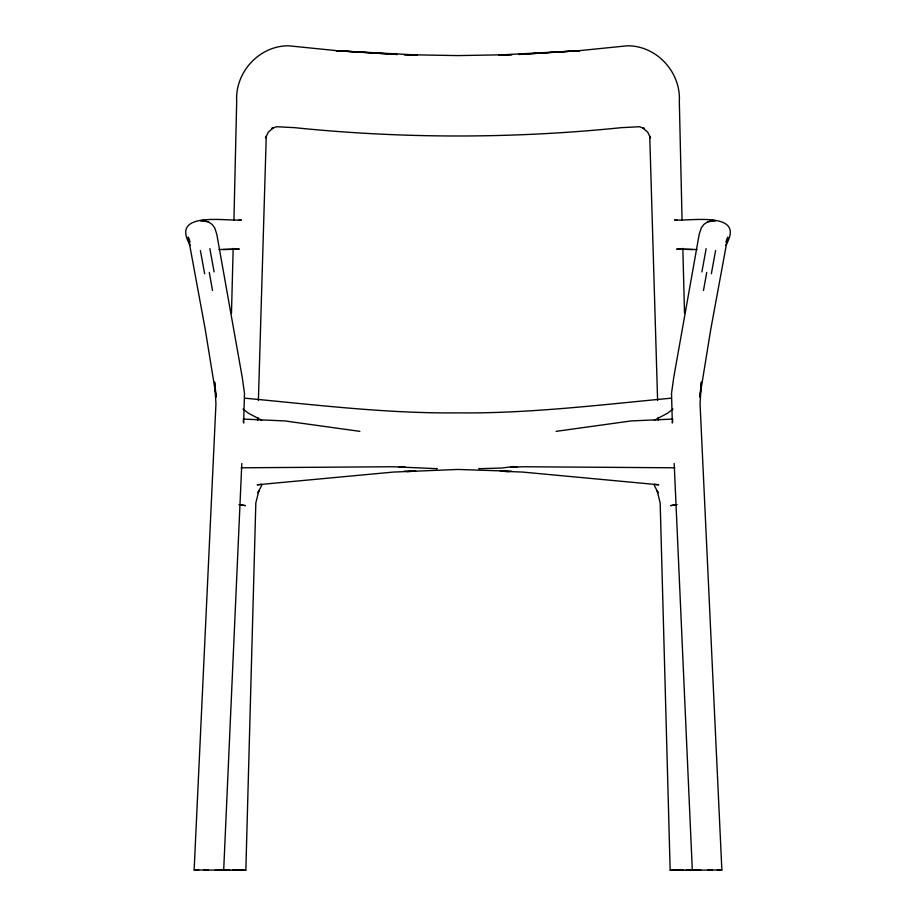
<?xml version="1.0" encoding="UTF-8"?>
<svg xmlns="http://www.w3.org/2000/svg" width="916" height="916" viewBox="0 0 916 916"><rect width="100%" height="100%" fill="white"/><g stroke="black" fill="none" stroke-linecap="round" stroke-linejoin="round"><path stroke-width="1.37" d="M233.168 248.419L231.473 313.192M233.935 220.058L236.683 101.493C234.862 72.375 259.239 45.605 288.597 45.8L337.122 50.701L397.315 54.479L336.115 50.712L417.295 55.006L404.002 54.674M232.504 870.143L245.843 870.189L255.827 502.987L258.896 490.552L257.9 492.797L261.816 485.125M257.797 420.307L257.877 417.478M258.392 400.475L266.258 136.083M241.813 463.496L223.687 870.154L203.856 870.028M208.264 870.063L194.135 869.971L215.947 403.841L214.619 382.052L216.233 397.075L205.218 329.256L188.215 237.061L190.127 242.167M703.477 290.475L706.717 272.407M701.896 271.915L706.133 248.637M711.366 273.712L715.602 250.503M672.859 420.913L672.333 423.009L671.52 393.273L673.798 377.106L699.217 234.21L701.347 227.74L703.992 224.328L707.69 221.844L715.671 220.676L712.224 220.412L707.69 221.844M725.873 242.167L727.785 237.061L710.782 329.256L699.767 397.075L701.381 382.052L700.053 403.841L721.865 869.971L707.736 870.063M265.526 137.869L268.308 132.156L273.518 127.736L271.651 128.469L276.621 126.729L294.551 127.656C403.155 138.763 512.846 138.763 621.449 127.656L639.379 126.729L644.349 128.469L642.482 127.736L647.692 132.156L650.475 137.869M725.735 245.362C746.494 210.462 690.355 221.432 674.588 219.954L677.233 220.241M208.31 221.844L203.776 220.412L200.329 220.676L208.31 221.844L212.008 224.328L214.653 227.74L216.783 234.21L242.202 377.106L244.48 393.273L243.667 423.009L243.141 420.913M672.985 409.005L667.615 413.185L654.31 420.272M513.407 466.519L502.071 468.03L478.805 468.694L479.503 468.523M261.667 484.381L257.19 484.782L393.456 472.061L458 469.45L511.849 471.248M556.126 431.356L631.181 420.925L672.917 419.07M238.767 220.241L241.412 219.954C225.645 221.432 169.506 210.462 190.265 245.362M517.265 466.679L510.716 467.355L523.013 466.748L674.806 467.79M671.336 398.174C600.358 404.792 529.437 413.643 458 412.876C386.563 413.643 315.642 404.792 244.664 398.174M404.151 471.248L415.658 471.122M406.922 471.637L411.089 471.397M223.149 249.553L239.305 249.095L219.016 249.518M511.998 54.674L498.705 55.006L579.885 50.712L518.742 54.456L578.878 50.701L627.403 45.8C656.761 45.605 681.138 72.375 679.317 101.493L682.065 220.058M511.666 54.651L458 55.59L404.334 54.651M654.184 485.125L658.1 492.797L657.104 490.552L660.173 502.987L670.157 870.189L700.843 870.108M721.865 869.971L717.297 870.005M692.851 249.553L676.695 249.095L696.984 249.518M694.248 870.074L699.572 870.028L686.198 870.074M241.194 467.79L392.987 466.748L437.195 468.694L436.497 468.523M712.144 870.028L692.313 870.154L674.187 463.496M692.313 870.154L693.194 870.154M683.496 870.143L670.157 870.189M198.703 870.005L194.135 869.971M229.802 870.074L216.428 870.028L221.752 870.074M215.157 870.108L245.843 870.189M222.806 870.154L223.687 870.154M504.911 471.397L522.544 472.061L658.81 484.782L654.333 484.381M243.084 419.07L284.819 420.925L359.874 431.356M500.342 471.122L509.078 471.637M398.735 466.679L405.284 467.355L402.593 466.519M261.69 420.272L248.385 413.185L243.015 409.005M200.398 250.503L204.634 273.712M209.867 248.637L214.104 271.915M209.283 272.407L212.523 290.475M649.742 136.083L657.608 400.475M658.123 417.478L658.203 420.307M684.527 313.192L682.832 248.419M676.787 504.659L670.718 505.621L676.821 504.601M245.282 505.621L239.213 504.659L245.282 505.621"/></g></svg>
